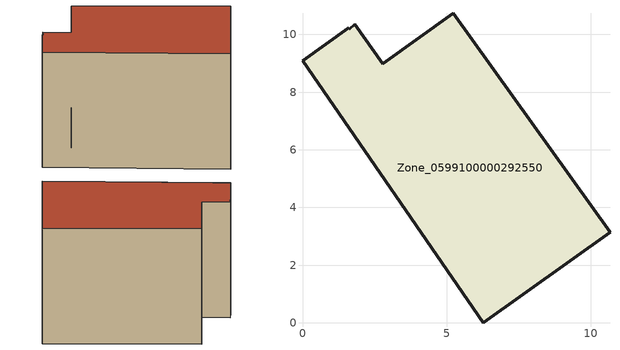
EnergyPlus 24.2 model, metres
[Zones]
Zone_0599100000292550
 floor ground (C_G): 1.62,10.18 1.81,10.36 2.78,8.99 5.23,10.74 10.66,3.14 6.26,0 0,9.09 1.59,10.23 z0
 wall outside (C_F): 1.59,10.23 0,9.09 6.26,0 10.66,3.14 5.23,10.74 2.78,8.99 1.81,10.36 1.62,10.18 1.59,10.23 z0:7.87
 roof outside (C_R): 1.81,10.36 1.62,10.18 1.59,10.23 0,9.09 6.26,0 10.66,3.14 5.23,10.74 2.78,8.99 z7.87
[BUILDING]
Pand.0599100000292550: North Axis=0; Terrain=City; Loads Convergence Tolerance Value=0.04; Temperature Convergence Tolerance Value=0.4; Solar Distribution=FullExterior; Maximum Number of Warmup Days=25; Minimum Number of Warmup Days=1
[Site:Location]
Rotterdam.The.Hague.AP_ZH_NLD Design_Conditions: Latitude=51.96; Longitude=4.45; Time Zone=1; Elevation=-4.5
[SITE:GROUNDTEMPERATURE:BUILDINGSURFACE]
18, 18, 18, 18, 18, 18, 18, 18, 18, 18, 18, 18
[MATERIAL] Thermal Absorptance=0.9; Solar Absorptance=0.7; Visible Absorptance=0.7
Name | Roughness | Thickness | Conductivity | Density | Specific Heat
G.TI.1975-1991 | MediumSmooth | 0.15 | 0.288461 | 540 | 1210
F.TI.1975-1991 | Rough | 0.3 | 0.230769 | 1920 | 840
R.TI.1975-1991 | MediumRough | 0.2 | 0.153846 | 1500 | 1000
[CONSTRUCTION]
C_G: G.TI.1975-1991
C_F: F.TI.1975-1991
C_R: R.TI.1975-1991
[ZONE]
Zone_0599100000292550: Type=1; Multiplier=1; Ceiling Height=Autocalculate; Volume=Autocalculate; Floor Area=autocalculate; Part of Total Floor Area=Yes
[ZONEINFILTRATION:DESIGNFLOWRATE]
Infil_Zone_0599100000292550: Zone or ZoneList or Space or SpaceList=Zone_0599100000292550; Schedule=AlwaysOn; Design Flow Rate Calculation Method=Flow/Area; Flow Rate per Floor Area=0.003; Constant Term Coefficient=1; Temperature Term Coefficient=0; Velocity Term Coefficient=0; Velocity Squared Term Coefficient=0
[HVACTEMPLATE:ZONE:IDEALLOADSAIRSYSTEM]
Zone_0599100000292550: Maximum Heating Supply Air Temperature=50; Minimum Cooling Supply Air Temperature=13; Maximum Heating Supply Air Humidity Ratio=0.0156; Minimum Cooling Supply Air Humidity Ratio=0.0077; Heating Limit=NoLimit; Cooling Limit=NoLimit; Dehumidification Control Type=ConstantSensibleHeatRatio; Cooling Sensible Heat Ratio=0.7; Dehumidification Setpoint=60; Humidification Control Type=None; Humidification Setpoint=30; Outdoor Air Method=None; Outdoor Air Flow Rate per Person=0.00944; Outdoor Air Flow Rate per Zone Floor Area=0; Outdoor Air Flow Rate per Zone=0; Demand Controlled Ventilation Type=None; Outdoor Air Economizer Type=NoEconomizer; Heat Recovery Type=None; Sensible Heat Recovery Effectiveness=0.7; Latent Heat Recovery Effectiveness=0.65
[ZONECONTROL:THERMOSTAT]
ThermostatControl_Zone_0599100000292550: Zone or ZoneList=Zone_0599100000292550; Control Type Schedule=DualSetpointControlType; Control 1=Thermostat_Zone_0599100000292550; Temperature Difference Between Cutout And Setpoint=0
[THERMOSTATSETPOINT:DUALSETPOINT]
Thermostat_Zone_0599100000292550: Heating Setpoint Temperature Schedule=HeatingSetpoint_Zone_0599100000292550; Cooling Setpoint Temperature Schedule=CoolingSetpoint_Zone_0599100000292550
[SCHEDULE:COMPACT]
HeatingSetpoint_Zone_0599100000292550: Through: 12/31, For: AllDays, Until: 24:00, 21
CoolingSetpoint_Zone_0599100000292550: Through: 12/31, For: AllDays, Until: 24:00, 24
DualSetpointControlType: Through: 12/31, For: AllDays, Until: 24:00, 4
AlwaysOn: Through: 12/31, For: AllDays, Until: 24:00, 1
